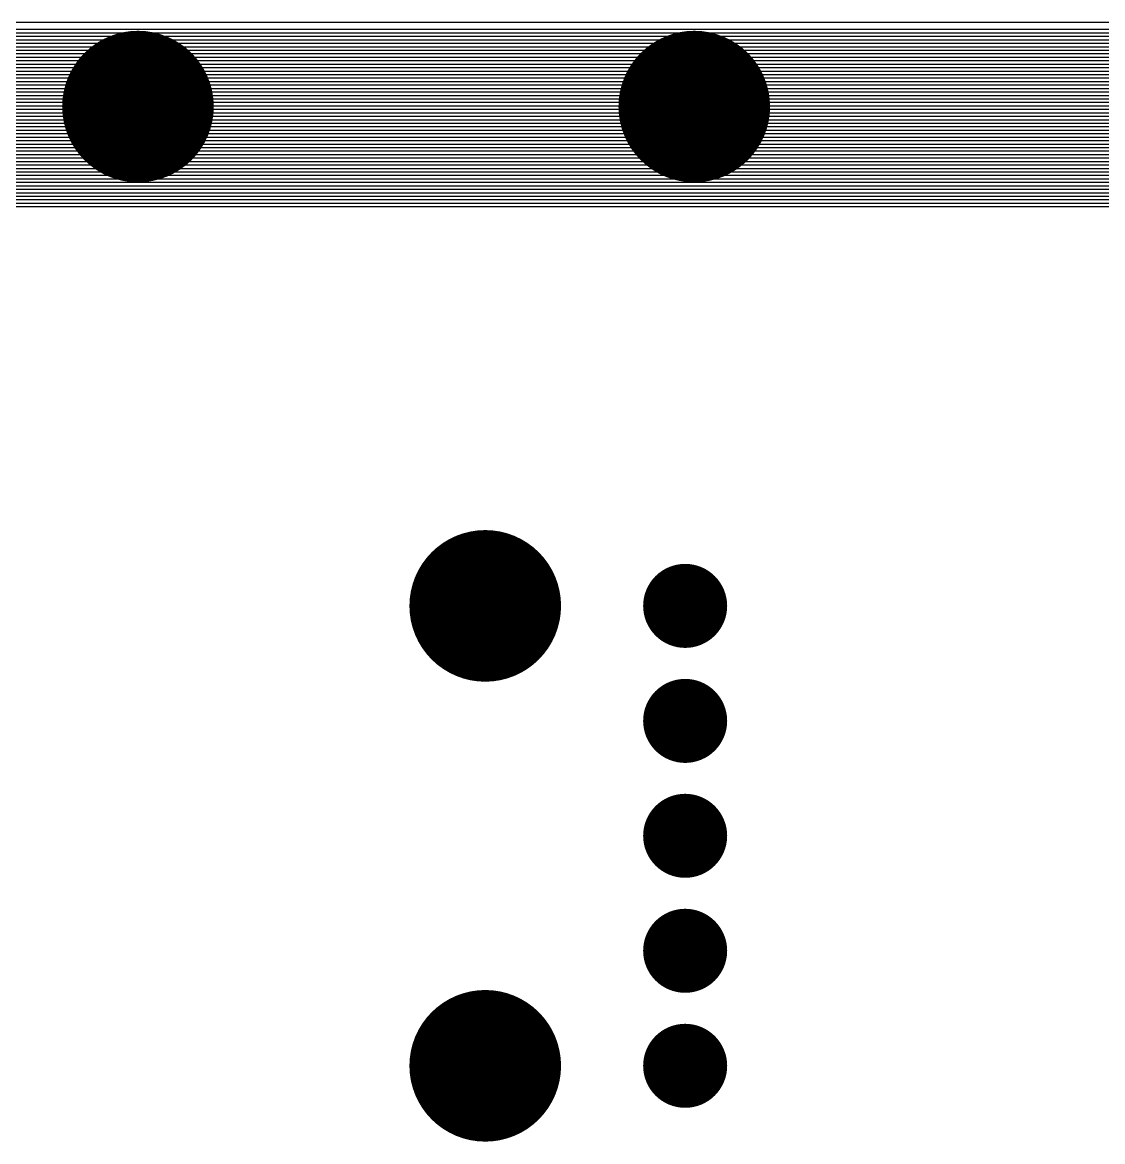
# Model space of a CAD drawing. Extents: x 295 to 953, y 10 to 290.
# Drawn here: x 806.72 to 846.17, y 183.94 to 224.83 of the extents above; entities that cross this region are included whole.
import ezdxf

# ---------------------------------------------------------------- set-up
doc = ezdxf.new("R2010")
doc.units = 0
doc.header["$LTSCALE"] = 5
doc.header["$MEASUREMENT"] = 0
doc.layers.get('0').update_dxf_attribs({"linetype": 'CONTINUOUS', "lineweight": 25})
doc.layers.add('DV-ABPB-A4_GND', color=1, linetype='CONTINUOUS')

msp = doc.modelspace()

# ---------------------------------------------------------------- linework, layer by layer
for points, const_width in [([(809.553, 221.753, 1), (812.322, 221.753, 1)], 2.77), ([(829.873, 221.753, 1), (832.642, 221.753, 1)], 2.77), ([(822.237, 203.511, 1), (825.007, 203.511, 1)], 2.77), ([(830.157, 203.511, 1), (831.692, 203.511, 1)], 1.535), ([(830.157, 199.309, 1), (831.692, 199.309, 1)], 1.535), ([(830.157, 195.111, 1), (831.692, 195.111, 1)], 1.535), ([(830.157, 190.91, 1), (831.692, 190.91, 1)], 1.535), ([(822.237, 186.708, 1), (825.007, 186.708, 1)], 2.77), ([(830.157, 186.708, 1), (831.692, 186.708, 1)], 1.535)]:
    msp.add_lwpolyline(points, format="xyb", close=True, dxfattribs=dict(const_width=const_width))
at = {"layer": 'DV-ABPB-A4_GND', "color": 7}
for p, q in [((499.749, 224.575), (874.125, 224.575)), ((874.051, 224.829), (499.823, 224.829)), ((499.709, 224.448), (874.168, 224.448)), ((499.709, 224.321), (874.168, 224.321)), ((499.709, 224.194), (874.168, 224.194)), ((499.709, 224.067), (874.168, 224.067)), ((499.709, 223.94), (874.168, 223.94)), ((499.709, 223.813), (874.168, 223.813)), ((499.709, 223.686), (874.168, 223.686)), ((499.709, 223.559), (874.168, 223.559)), ((499.709, 223.432), (874.168, 223.432)), ((499.709, 223.305), (874.168, 223.305)), ((499.709, 223.178), (874.168, 223.178)), ((499.709, 223.051), (874.168, 223.051)), ((499.709, 222.924), (874.168, 222.924)), ((499.709, 222.797), (874.168, 222.797)), ((499.709, 222.67), (874.168, 222.67)), ((499.709, 222.543), (874.168, 222.543)), ((499.709, 222.416), (874.168, 222.416)), ((499.709, 222.289), (874.168, 222.289)), ((499.709, 222.162), (874.168, 222.162)), ((499.709, 222.035), (874.168, 222.035)), ((499.709, 221.908), (874.168, 221.908)), ((499.709, 221.781), (874.168, 221.781)), ((499.709, 221.654), (874.168, 221.654)), ((499.709, 221.527), (874.168, 221.527)), ((499.709, 221.4), (874.168, 221.4)), ((499.709, 221.273), (874.168, 221.273)), ((499.709, 221.146), (874.168, 221.146)), ((499.709, 221.019), (874.168, 221.019)), ((499.709, 220.892), (874.168, 220.892)), ((499.709, 220.765), (874.168, 220.765)), ((499.709, 220.638), (874.168, 220.638)), ((499.709, 220.511), (874.168, 220.511)), ((499.709, 220.384), (874.168, 220.384)), ((499.709, 220.257), (874.168, 220.257)), ((499.709, 220.13), (874.168, 220.13)), ((499.709, 220.003), (874.168, 220.003)), ((499.709, 219.876), (874.168, 219.876)), ((499.709, 219.749), (874.168, 219.749)), ((499.709, 219.622), (874.168, 219.622)), ((499.709, 219.495), (874.168, 219.495)), ((499.709, 219.368), (874.168, 219.368)), ((499.709, 219.241), (874.168, 219.241)), ((499.709, 219.114), (874.168, 219.114)), ((499.709, 218.987), (874.168, 218.987)), ((499.709, 218.86), (874.168, 218.86)), ((499.709, 218.733), (874.168, 218.733)), ((499.709, 218.606), (874.168, 218.606)), ((499.709, 218.479), (874.168, 218.479)), ((499.749, 218.352), (874.125, 218.352)), ((499.823, 218.098), (874.051, 218.098)), ((499.876, 218.225), (873.998, 218.225))]:
    msp.add_line(p, q, dxfattribs=at)

doc.saveas('drawing.dxf')
